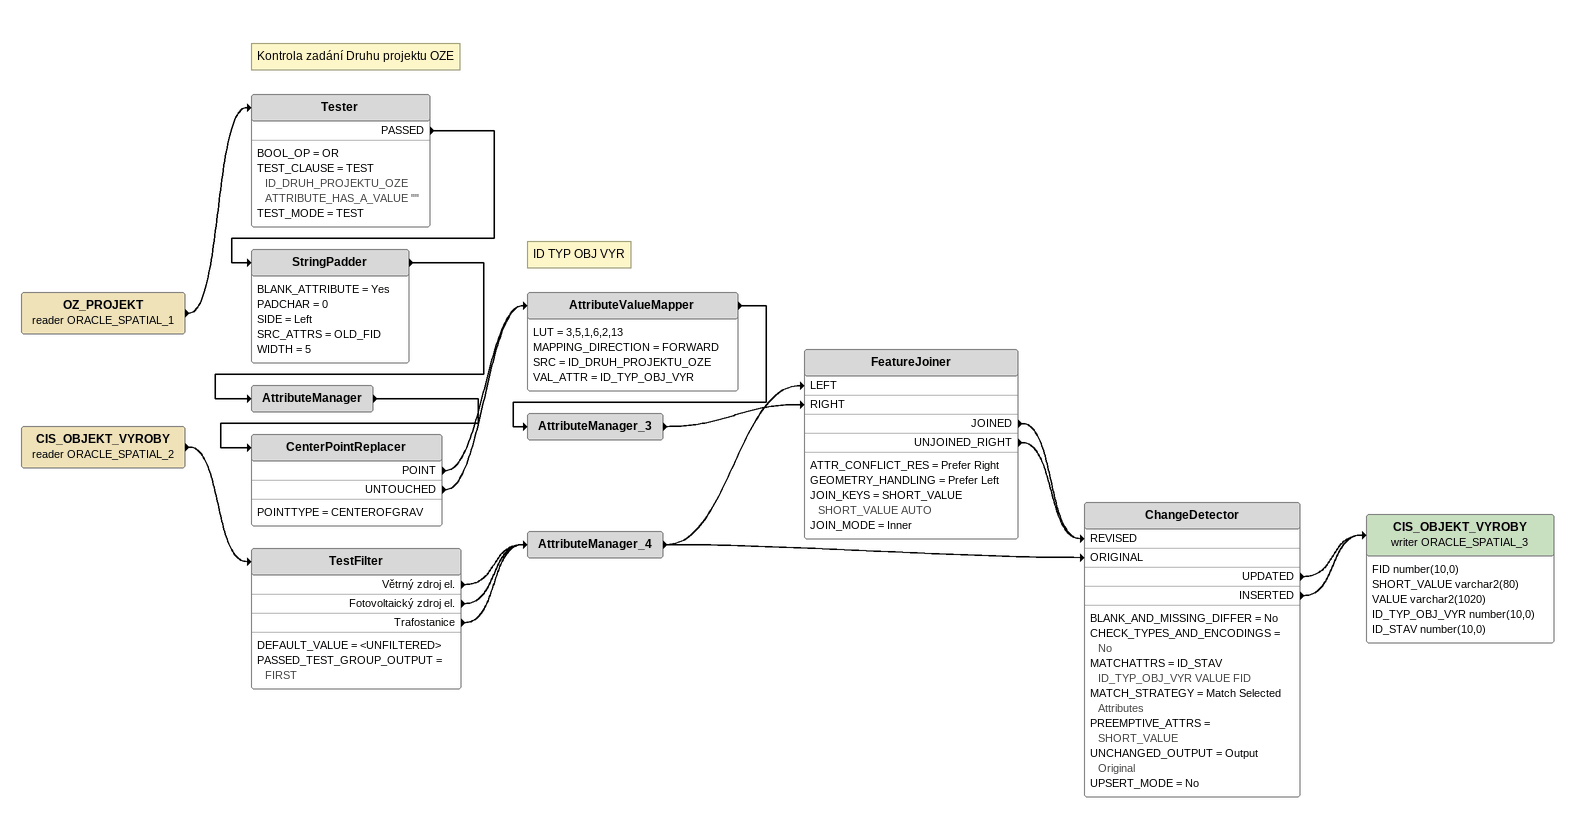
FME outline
CIS_OBJEKT_VYROBY (reader ORACLE_SPATIAL_2)
    -> TestFilter
TestFilter
    DEFAULT_VALUE = <UNFILTERED>
    PASSED_TEST_GROUP_OUTPUT = FIRST
    Větrný zdroj el. -> AttributeManager_4
    Fotovoltaický zdroj el. -> AttributeManager_4
    Trafostanice -> AttributeManager_4
AttributeManager_4
    -> FeatureJoiner [LEFT]
    -> ChangeDetector [ORIGINAL]
OZ_PROJEKT (reader ORACLE_SPATIAL_1)
    -> Tester
Note: Kontrola zadání Druhu projektu OZE
Tester
    BOOL_OP = OR
    TEST_CLAUSE = TEST ID_DRUH_PROJEKTU_OZE ATTRIBUTE_HAS_A_VALUE ""
    TEST_MODE = TEST
    PASSED -> StringPadder
StringPadder
    BLANK_ATTRIBUTE = Yes
    PADCHAR = 0
    SIDE = Left
    SRC_ATTRS = OLD_FID
    WIDTH = 5
    -> AttributeManager
AttributeManager
    -> CenterPointReplacer
CenterPointReplacer
    POINTTYPE = CENTEROFGRAV
    POINT -> AttributeValueMapper
    UNTOUCHED -> AttributeValueMapper
Note: ID TYP OBJ VYR
AttributeValueMapper
    LUT = 3,5,1,6,2,13
    MAPPING_DIRECTION = FORWARD
    SRC = ID_DRUH_PROJEKTU_OZE
    VAL_ATTR = ID_TYP_OBJ_VYR
    -> AttributeManager_3
AttributeManager_3
    -> FeatureJoiner [RIGHT]
FeatureJoiner
    ATTR_CONFLICT_RES = Prefer Right
    GEOMETRY_HANDLING = Prefer Left
    JOIN_KEYS = SHORT_VALUE SHORT_VALUE AUTO
    JOIN_MODE = Inner
    JOINED -> ChangeDetector [REVISED]
    UNJOINED_RIGHT -> ChangeDetector [REVISED]
ChangeDetector
    BLANK_AND_MISSING_DIFFER = No
    CHECK_TYPES_AND_ENCODINGS = No
    MATCHATTRS = ID_STAV ID_TYP_OBJ_VYR VALUE FID
    MATCH_STRATEGY = Match Selected Attributes
    PREEMPTIVE_ATTRS = SHORT_VALUE
    UNCHANGED_OUTPUT = Output Original
    UPSERT_MODE = No
    UPDATED -> CIS_OBJEKT_VYROBY (writer ORACLE_SPATIAL_3)
    INSERTED -> CIS_OBJEKT_VYROBY (writer ORACLE_SPATIAL_3)
CIS_OBJEKT_VYROBY (writer ORACLE_SPATIAL_3)
    attributes: FID number(10,0), SHORT_VALUE varchar2(80), VALUE varchar2(1020), ID_TYP_OBJ_VYR number(10,0), ID_STAV number(10,0)
